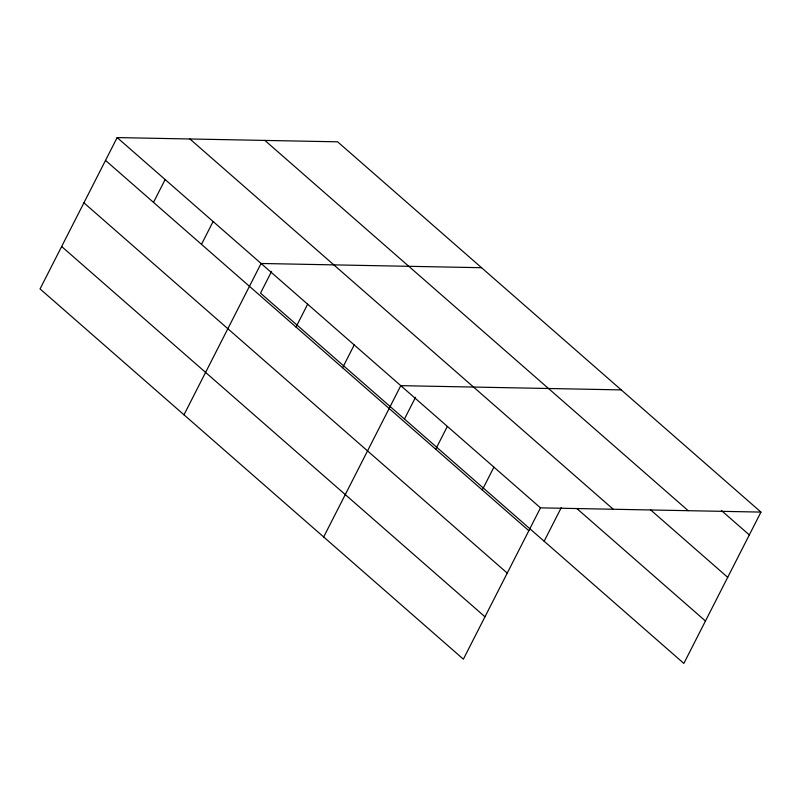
<?xml version="1.0" encoding="UTF-8"?>
<svg xmlns="http://www.w3.org/2000/svg" width="801" height="801" viewBox="0 0 801 801"><rect width="100%" height="100%" fill="white"/><g stroke="black" fill="none" stroke-linecap="round" stroke-linejoin="round"><path stroke-width="1.2" d="M760.95 512.089L337.621 141.817L117.156 137.582L40.05 288.911L463.378 659.183L540.485 507.854L760.95 512.089L683.844 663.418L260.515 293.146L271.599 271.399M153.492 202.393L165.136 179.544M201.472 244.355L213.106 221.517M183.98 414.808L261.086 263.479L481.551 267.704M296.01 327.048L307.654 304.21M342.578 367.779L354.222 344.931M323.674 536.99L400.78 385.661L621.256 389.897M404.445 419.043L415.529 397.296M435.714 449.231L447.348 426.392M482.282 489.962L493.917 467.123M544.149 541.226L561.321 507.524M721.371 510.487L749.315 534.928M264.871 140.425L688.199 510.688M650.412 509.716L727.708 577.331M189.907 138.984L613.236 509.246M576.93 508.605L705.451 621.015M117.156 137.582L540.485 507.854M105.522 160.42L528.84 530.693M83.915 202.823L507.243 573.095M61.657 246.518L484.975 616.78"/></g></svg>
